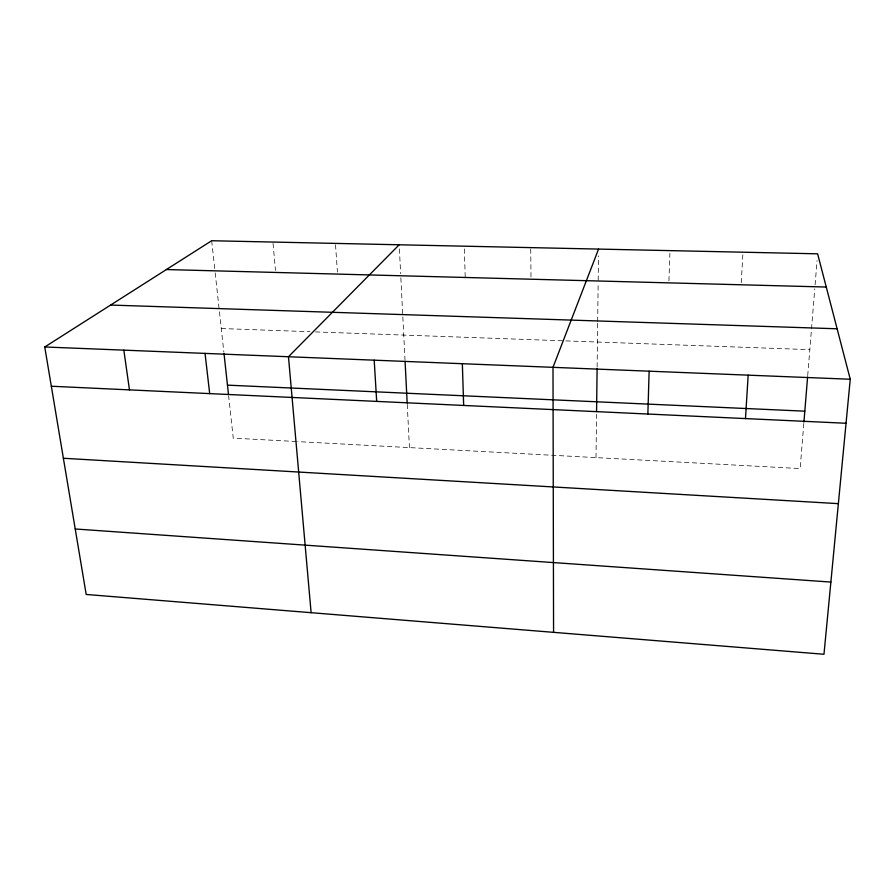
<?xml version="1.0" encoding="UTF-8"?>
<svg xmlns="http://www.w3.org/2000/svg" width="895" height="895" viewBox="0 0 895 895"><rect width="100%" height="100%" fill="white"/><g stroke="black" fill="none" stroke-linecap="round" stroke-linejoin="round"><path stroke-width="0.67" stroke-dasharray="4.47 3.36" d="M596.014 457.613L596.54 414.351M597.122 367.039L597.659 322.838M597.681 321.462L598.151 283.088M598.184 280.359L598.486 255.88M668.934 280.851L669.885 253.374M741.217 282.742L742.906 253.587M803.811 423.469L800.141 468.566L297.711 441.604M807.704 375.62L811.396 330.311M811.508 328.924L814.763 288.861M815.099 284.789L817.068 260.546M221.266 328.532L309.938 331.709M315.465 331.911L809.818 349.654M296.346 441.526L233.259 438.147L228.65 396.015M211.667 240.733L214.889 270.178M215.18 272.874L223.839 352.003M273.042 243.406L275.481 270.435M335.513 244.76L337.437 272.058M399.394 248.911L400.647 273.713M400.859 277.864L402.761 315.543M402.828 316.931L405.01 359.991M407.247 404.372L409.429 447.601M464.36 248.967L465.199 276.79M530.735 248.967L530.992 277.237"/><path stroke-width="1.34" d="M596.573 411.555L597.11 368.438M647.868 414.027L649.132 371.19M745.479 418.58L748.175 375.15M803.923 422.104L807.592 376.996M850.25 379.245L823.982 654.267L86.189 594.459L44.75 346.98L211.667 240.733L817.616 253.811L850.25 379.245L44.75 346.98M598.565 249.078L552.998 367.33L553.569 632.351M399.192 244.782L288.47 356.736L311.113 612.695M166.38 269.552L826.264 287.038M110.6 305.061L837.127 328.778M227.464 385.141L804.806 411.174M51.328 386.237L846.043 423.268M63.388 458.262L838.369 503.65M75.225 528.979L830.884 582.074M123.834 350.146L129.462 389.873M205.044 353.402L209.687 393.61M223.985 353.38L228.505 394.661M374.2 360.17L376.694 401.396M405.077 361.379L407.18 402.985M462.346 363.706L463.666 405.446"/></g></svg>
